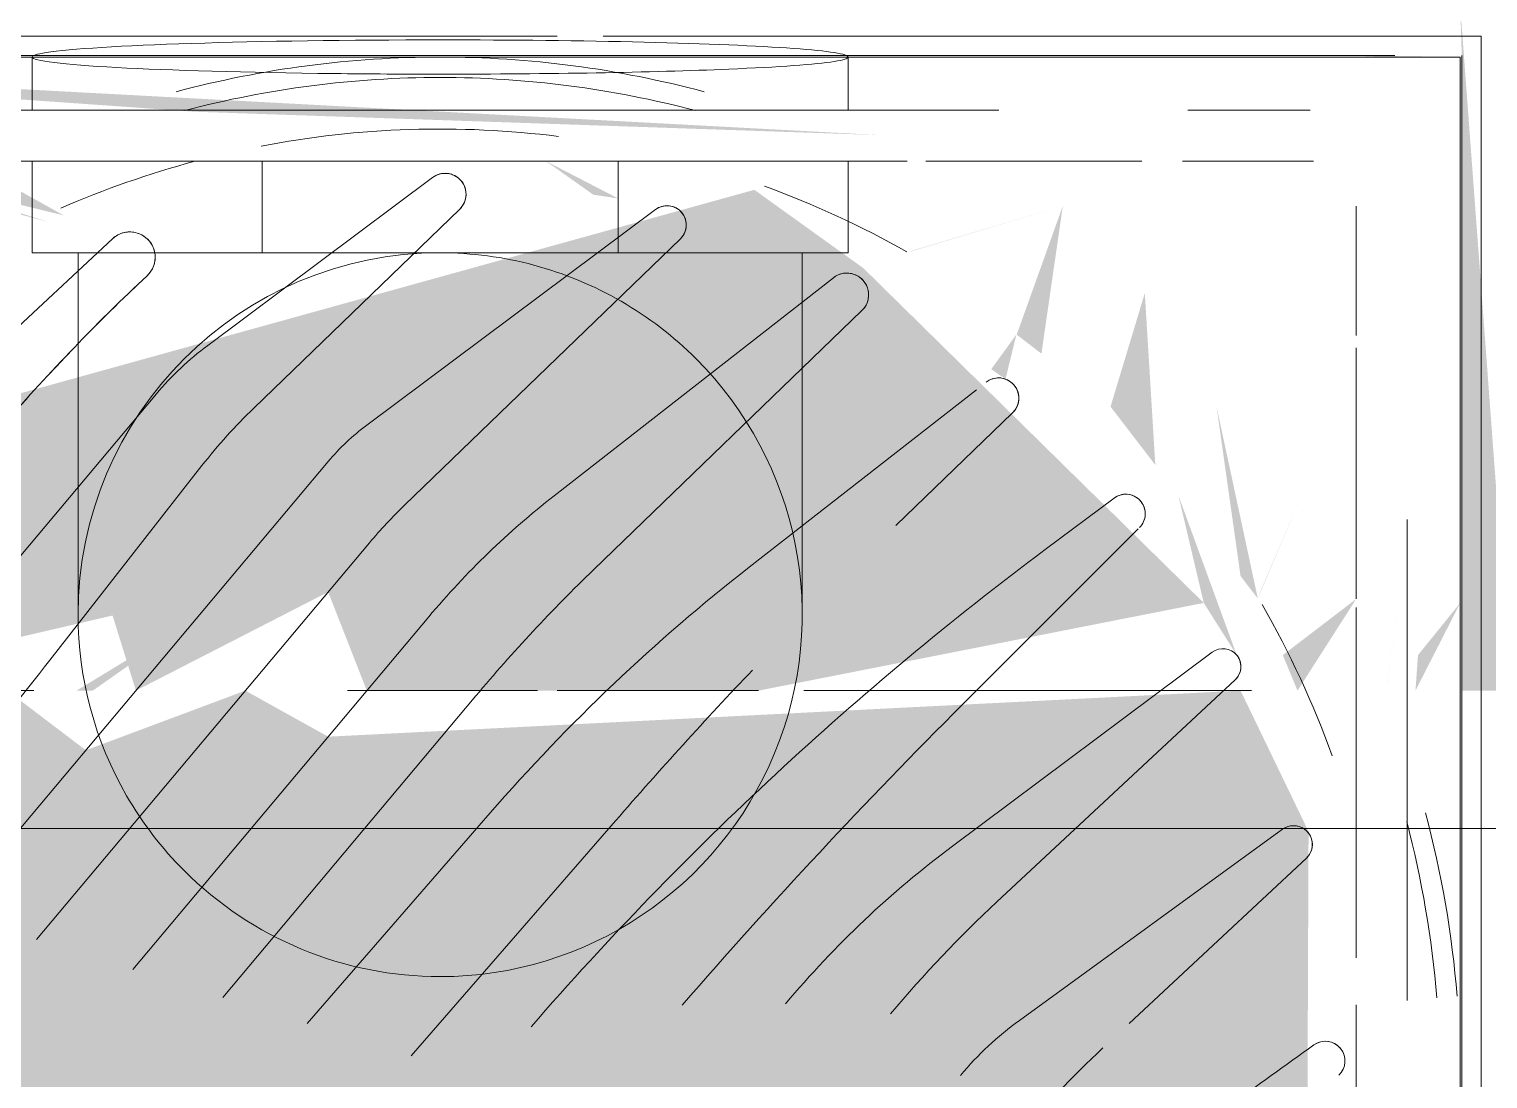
# Model space of a CAD drawing. Header units: metres. Extents: x 1 to 114, y -6 to 62.
# Drawn here: x 59.4427 to 59.5142, y 0.681 to 0.7324 of the extents above; entities that cross this region are included whole.
import ezdxf

# ---------------------------------------------------------------- set-up
doc = ezdxf.new("R2010")
doc.units = ezdxf.units.M
for name, color, linetype, lineweight in [('ARQ-SAN', 7, 'Continuous', 5), ('KIRYA - PISO', 7, 'Continuous', 5), ('P-PIPE', 7, 'Continuous', 5), ('P-SANR-FIXT', 7, 'Continuous', 5), ('S-FNDN', 7, 'Continuous', 5)]:
    doc.layers.add(name, color=color, linetype=linetype, lineweight=lineweight)
doc.layers.add('ARQ_1100_BASE_TÉRREO_GARAGEM_dwg', color=7, linetype='Continuous', lineweight=5, true_color=0x767676)

# ---------------------------------------------------------------- blocks, each defined once
blk = doc.blocks.new('IFC_ifc-1-PLANTA BAIXA GERAL')
at = {"layer": 'S-FNDN', "color": 8, "lineweight": 9, "true_color": 0x737373}
for p, q in [((41.01270580850032, 0.7000000000000737), (40.99461710790878, 0.7000000000000737)), ((40.99461710790878, 0.7000000000000737), (41.01270580850032, 0.7000000000000737)), ((41.03739242230317, 0.7000000000000737), (41.02807012867686, 0.7000000000000737)), ((41.02807012867686, 0.7000000000000737), (41.03739242230317, 0.7000000000000737)), ((41.04821993125816, 0.7000000000000737), (41.03836052237239, 0.7000000000000737)), ((41.03836052237239, 0.7000000000000737), (41.04821993125816, 0.7000000000000737)), ((41.07239353636181, 0.7000000000000737), (41.0504402832014, 0.7000000000000737)), ((41.0504402832014, 0.7000000000000737), (41.07239353636181, 0.7000000000000737))]:
    blk.add_line(p, q, dxfattribs=at)
blk = doc.blocks.new('Ralo Quadrado Montado com Prolongador - Caixas e Ralos - Esgoto - MEP - Tigre - Com Prolongador - Branco c_ grelha branca - 100x53x40-4185426-PLANTA BAIXA GERAL')
at = {"layer": 'P-SANR-FIXT', "true_color": 0xe6e6e6, "transparency": 33554560}
h = blk.add_hatch(color=254, dxfattribs=at)
h.paths.add_polyline_path([(0.05007812500004411, -0.05007812499995749), (0.0442877028181304, -0.04999999999997131), (-0.04999999999995398, -0.04434000083830061), (-0.04429284578193792, -0.05007812499995749), (0.05005849702114801, -0.05007812499995749)])
h.paths.add_polyline_path([(-0.04999999999995398, 0.05000000000002328), (-0.05007812499994016, 0.04434988787242092), (-0.04999999999995398, 0.04647000000002322)])
h.paths.add_polyline_path([(-0.04999999999995398, -0.04999999999997131), (-0.04617183495041809, 0.02157176846628027), (-0.04731912886443516, -0.01202732102588539), (-0.04975078200001853, -0.04646999999997124)])
h.paths.add_polyline_path([(-0.01893530564589564, -0.04646999999997124), (-0.02378596376768337, -0.04646999999997124), (-0.01893530564589564, -0.04648808668009478)])
h = blk.add_hatch(color=254, dxfattribs=at)
h.paths.add_polyline_path([(-0.04999999999995398, -0.04999999999997131), (-0.04489999999992915, -0.04024420051384123), (-0.04907363158344624, -0.04646999999997124)])
h.paths.add_polyline_path([(-0.01893530564589564, 0.04780683257863507), (-0.02323500000000295, 0.05000000000002328), (-0.02067811319303937, 0.04792987479147701)])
h = blk.add_hatch(color=254, dxfattribs=at)
h.paths.add_polyline_path([(-0.01893530564589564, -0.0465327522846495), (-0.02323500000000295, -0.04697417399522156), (-0.02323500000000295, -0.04701265739029654)])
h.paths.add_polyline_path([(-0.01893530564589564, 0.04641242657410139), (-0.02323500000000295, 0.04693157206747064), (-0.01943383227290906, 0.04647000000002322)])
h = blk.add_hatch(color=254, dxfattribs=at)
h.paths.add_polyline_path([(-0.01893530564589564, 0.04202519222939591), (-0.02342805403686943, 0.04490000000003311), (-0.02067811319303937, 0.04130329770677795)])
h.paths.add_polyline_path([(-0.01893530564589564, -0.0422158839210169), (-0.02323500000000295, -0.04024420051385855), (-0.03285925212176171, -0.03706890493019632), (-0.0360081687622087, -0.04489999999998113), (-0.01893530564589564, -0.04298945826135419)])
h.paths.add_polyline_path([(-0.01893530564589564, -0.04489999999998113), (-0.0235967310385563, -0.04434000083830061), (-0.02323500000000295, -0.04489999999998113)])
h.paths.add_polyline_path([(-0.02344917588738344, 0.04007985757532515), (-0.03285925212176171, 0.03805625269622492), (-0.02455248453317299, 0.03923325907534718)])
h.paths.add_polyline_path([(-0.02999756724199697, 0.03505510016106364), (-0.03842221061896589, 0.03453956786070757), (-0.03285925212176171, 0.03285925212183102), (-0.03066942201635266, 0.03453956786070757)])
h.paths.add_polyline_path([(-0.03330510431182802, -0.03227820623511157), (-0.0429761329550498, -0.02323499999998562), (-0.04266693836484611, -0.0422158839210169), (-0.03385248120810175, -0.03285925212170973)])
h.paths.add_polyline_path([(-0.03545808744145598, 0.02947238399327653), (-0.04270412508771142, 0.03052218542745), (-0.0363880045548216, 0.02826049241646183)])
h.paths.add_polyline_path([(-0.04223060913497193, -0.01843938536635274), (-0.04489999999992915, -0.02323499999998562), (-0.04341116296634791, -0.02323499999998562)])
h = blk.add_hatch(color=254, dxfattribs=at)
h.paths.add_polyline_path([(-0.01893530564589564, -0.01702452551978772), (-0.02255530153705858, -0.01187452476686271), (-0.01893530564589564, -0.01782318849949815)])
h.paths.add_polyline_path([(-0.01893530564589564, -0.04024420051384123), (-0.02323500000000295, -0.03426231951441396), (-0.01893530564589564, -0.04202519222934393)])
h.paths.add_polyline_path([(-0.02344917588738344, 0.04007985757532515), (-0.02850510341920008, 0.04221284163246432), (-0.02388903252137861, 0.04024420051389321)])
h.paths.add_polyline_path([(-0.02067811319310868, 0.03904450980309598), (-0.02850510341920008, 0.03618591366873752), (-0.02323500000000295, 0.03742995953173172)])
h.paths.add_polyline_path([(-0.03009289895672928, -0.03498194956350062), (-0.03587660303863086, -0.03500787708506928), (-0.03277193503542913, -0.03700303233510672)])
h.paths.add_polyline_path([(-0.03421037927208791, 0.0277110974990896), (-0.03639897114260175, 0.02824620048103516), (-0.03469457868148993, 0.02701225253578741)])
h.paths.add_polyline_path([(-0.04040097678165949, 0.02285650860796468), (-0.04270412508771142, 0.03052218542745), (-0.04053482646249368, 0.02323500000000295)])
h.paths.add_polyline_path([(-0.04191658465299061, -0.01919750752984714), (-0.04429284578193792, -0.02681654867674347), (-0.0429761329550498, -0.02323499999998562)])
h = blk.add_hatch(color=254, dxfattribs=at)
h.paths.add_polyline_path([(0.04490000000006776, 0.005743427670530673), (0.04024420051384123, 0.01697185819306746), (0.01202732102590271, 0.0424686650957091), (-0.01202732102590271, 0.04256572517858213), (-0.01893530564589564, 0.03923325907534718), (-0.01667713440087719, -0.005489098792903087), (-0.01893530564589564, -0.009547922602933977), (-0.01601192165669445, -0.01736507241110485), (-0.01893530564589564, -0.02121373655979564), (-0.01368796097170316, -0.0422158839210169), (0.01358672177240651, -0.0419241117835662), (0.03420523630831503, -0.02770121046500394), (0.04306423033578822, -0.008717797886847666), (0.04490000000006776, 0.005047245504805006)])
h.paths.add_polyline_path([(0.02618154608856166, 0.003473176495187272), (0.020966876663108, 0.001895149217921789), (0.02376728053941952, 0.005498985827023398)])
for points in [[(-0.01893530564589564, 0.01560283655632106), (-0.02323500000000295, 0.03742995953173172), (-0.03965261868147836, 0.02074035041243538), (-0.04348955288255238, 0.01540002629672304), (-0.02961724176477474, -0.03462311059021909), (-0.02323500000000295, -0.03426231951441396), (-0.01893530564589564, -0.0318777461869297), (-0.02261753600047978, -0.01605768039842892), (-0.01893530564589564, -0.0149120619840166), (-0.02377242350315774, -0.005489098792903087), (-0.01893530564589564, -0.003594268134080858), (-0.01893530564589564, 0.01166461521600186)], [(-0.04307081885153393, 0.008717797886847666), (-0.04489999999992915, 0.005176380902055735), (-0.04324728177509296, 0.007510857600589088)]]:
    blk.add_hatch(color=254, dxfattribs=at).paths.add_polyline_path(points)
at = {"layer": 'P-SANR-FIXT', "color": 8, "true_color": 0x737373}
for p, q in [((-0.05102466117582928, 0.007988891791690302), (-0.05102466117582928, 0.05102466117588223)), ((-0.004038058213926581, 0.05102466117588226), (-0.0510246611758293, 0.05102466117588226)), ((-0.05102466117582931, 0.05102466117588223), (-0.05102466117582931, 0.00798889179169031)), ((-0.004038058213926606, 0.05102466117588226), (-0.05102466117582932, 0.05102466117588226)), ((0.004035997471425377, 0.05102466117588226), (-0.004038058213926581, 0.05102466117588226)), ((0.004035997471425351, 0.05102466117588226), (-0.004038058213926606, 0.05102466117588226)), ((-0.05007812499994747, 0.05007812500000042), (-0.003960290114267235, 0.05007812500000042)), ((-0.003960290114267252, 0.05007812500000042), (-0.05007812499994748, 0.05007812500000042)), ((-0.003960290114267235, 0.05007812500000042), (0.003958209664154272, 0.05007812500000043)), ((0.003958209664154246, 0.05007812500000042), (-0.003960290114267252, 0.05007812500000042)), ((-0.05, 0.05000000000000001), (-0.05000000000000001, -0.05)), ((-0.003953871307486039, 0.05000000000000001), (-0.05, 0.05000000000000001)), ((0.003951789230793801, 0.05), (-0.003953871307486039, 0.05000000000000001)), ((-0.05007812499994748, -0.05007812499996784), (-0.05007812499994747, 0.04679687500304743)), ((-0.05007812499994747, 0.04679687500304743), (-0.05007812499994747, -0.05007812499996784)), ((-0.005839247759994788, 0.04490000000003097), (-0.01202732102593743, 0.04490000000003097)), ((0.003532663340704694, 0.04490000000003097), (-0.003534851603348274, 0.04490000000003097)), ((-0.03950085838317682, 0.01774483555793909), (-0.04021026794696973, 0.01774483555793909)), ((-0.04040184326886567, 0.01339379115608748), (-0.04040184326886567, 0.01659196272667123)), ((-0.04040184326886567, 0.01281728710046995), (-0.04040184326886567, 0.01615376377404682)), ((-0.04040184326886084, 0.01536747837914097), (-0.04040184326886084, 0.01254749355404944)), ((-0.04040184326886084, 0.01536747837914104), (-0.04040184326886084, 0.01254749355404954)), ((-0.04489999999997803, 0.01202732102593436), (-0.04489999999997803, 0.005743427670515505)), ((-0.05102466117582929, -0.05102466117584966), (-0.05102466117582928, 0.005743427670504101)), ((-0.05102466117582931, 0.005743427670504101), (-0.05102466117582932, -0.05102466117584966)), ((-0.04489999999997803, 0.005640574332854833), (-0.04489999999997803, -0.004997901426077592)), ((-0.02255530153708785, -0.0005567309169492766), (-0.005262015920419383, -0.01506752049973931)), ((-0.006727115716312303, -0.01979181027022759), (-0.02618668905235145, -0.003463289461089722)), ((-0.03016515588177629, -0.005489098792899801), (-0.008047145213058687, -0.02404831338739608)), ((-0.04489999999997803, -0.005994950928548098), (-0.04489999999997803, -0.01202732102590174)), ((-0.04489999999997818, -0.008717797886867376), (-0.04040184326886567, -0.008717797886867376)), ((-0.04109260825415118, -0.01605768039843992), (-0.02961724176477496, -0.02836350435771287)), ((-0.03757476789110187, -0.01774483555792176), (-0.03687648866348427, -0.01774483555792176)), ((-0.02386296295479224, -0.01774483555792176), (-0.02361906172528379, -0.01774483555792176))]:
    blk.add_line(p, q, dxfattribs=at)
at = {"layer": 'P-SANR-FIXT', "color": 253, "true_color": 0xacacac}
for p, q in [((-0.05, 0.05000000000000001), (-0.00395387130748603, 0.05000000000000001)), ((-0.05000000000000001, -0.05), (-0.05, 0.05000000000000001)), ((-0.00395387130748603, 0.05000000000000001), (0.003951789230793801, 0.05)), ((-0.01317280453231591, 0.04740000000000041), (-0.02732095994097716, 0.04740000000000041)), ((-0.01317280453231606, 0.04740000000000041), (-0.0273209599409773, 0.04740000000000041)), ((-0.03635007470893182, 0.04490000000003097), (-0.04268087209526242, 0.04490000000003097)), ((-0.02342805403693134, 0.04490000000003097), (-0.03574852596849851, 0.04490000000003097)), ((-0.01202732102593743, 0.04490000000003097), (-0.02301406602391547, 0.04490000000003097)), ((-0.005839247759994932, 0.04490000000003097), (-0.01202732102593758, 0.04490000000003097)), ((0.003532663340704542, 0.04490000000003097), (-0.003534851603348426, 0.04490000000003097)), ((-0.04489999999997803, 0.0428007515370971), (-0.04489999999997803, 0.03638451789338545)), ((-0.04489999999997803, 0.03440078478625325), (-0.04489999999997803, 0.02380206250107039)), ((-0.04739999999994747, 0.01317280453155035), (-0.04739999999994747, 0.0273853908359763)), ((-0.04739999999994761, 0.02738539083597391), (-0.04739999999994762, 0.01317280453154627)), ((-0.04489999999997803, 0.0228958913719931), (-0.04489999999997803, 0.01202732102593436)), ((-0.04040184326882364, 0.01999999999999545), (-0.04489999999992915, 0.01999999999999545)), ((-0.04040184326886567, 0.01615376377404682), (-0.04040184326886567, 0.01999999999999973)), ((-0.04021026794696973, 0.01774483555793909), (-0.04040184326882364, 0.01774483555793909)), ((-0.04040184326886084, 0.01774483555792554), (-0.04040184326886084, 0.01536747837914097)), ((-0.04489999999997805, -0.01339379115608746), (-0.04489999999997805, -0.009398287784282927)), ((-0.04489999999997803, -0.01202732102590174), (-0.04489999999997803, -0.02928291452575978)), ((-0.04739999999994748, -0.02705775366781642), (-0.04739999999994748, -0.01317280453153894)), ((-0.04739999999994762, -0.01317280453154302), (-0.04739999999994762, -0.02705775366781884)), ((-0.04040184326886084, -0.01536747837913991), (-0.04040184326886084, -0.01774483555792446)), ((-0.04040184326886567, -0.01999999999999973), (-0.04040184326886567, -0.01615376377404697))]:
    blk.add_line(p, q, dxfattribs=at)
at = {"layer": 'P-SANR-FIXT', "color": 9, "true_color": 0xc9c9c9}
for p, q in [((-0.003740253419118245, 0.04740000000000041), (-0.01317280453231591, 0.04740000000000041)), ((-0.003740253419118389, 0.04740000000000041), (-0.01317280453231606, 0.04740000000000041)), ((-0.03635007470893196, 0.04490000000003097), (-0.04268087209526257, 0.04490000000003097)), ((-0.02342805403693148, 0.04490000000003097), (-0.03574852596849866, 0.04490000000003097)), ((-0.01202732102593758, 0.04490000000003097), (-0.02301406602391562, 0.04490000000003097)), ((-0.04739999999994747, 0.03664418872581836), (-0.04739999999994747, 0.04264788968461813)), ((-0.04739999999994761, 0.04264788968461754), (-0.04739999999994761, 0.03664418872581707)), ((-0.04489999999997818, 0.03638451789338554), (-0.04489999999997818, 0.04280075153709711)), ((-0.04489999999997818, 0.02380206250107063), (-0.04489999999997818, 0.03440078478625336)), ((-0.04489999999997818, 0.01202732102593474), (-0.04489999999997818, 0.02289589137199336)), ((-0.0473999999999026, 0.01999999999999545), (-0.04999999999995398, 0.01999999999999545)), ((-0.04739999999994748, 0.01999999999999973), (-0.04739999999994748, 0.01414213562373077)), ((-0.04489999999997818, 0.01852860759727112), (-0.04489999999997818, 0.01980044422130288)), ((-0.04489999999997818, 0.01339379115608745), (-0.04489999999997818, 0.01880241548243441)), ((-0.04489999999997818, 0.008717797886867376), (-0.04489999999997818, 0.01852860759727112)), ((-0.04739999999994748, 0.01414213562373082), (-0.04739999999994748, 0.005768385631215814)), ((-0.04739999999994748, 0.01414213562373077), (-0.04739999999994748, 0.009999999999999882)), ((-0.04739999999994748, -0.01317280453153894), (-0.04739999999994747, 0.01317280453155035)), ((-0.04739999999994762, 0.01317280453154627), (-0.04739999999994762, 0.005743427670510497)), ((-0.04489999999997818, 0.00939828778428292), (-0.04489999999997818, 0.01339379115608745)), ((-0.04739999999994748, 0.009999999999999882), (-0.04739999999994748, 0.005768385631215729)), ((-0.04489999999997818, 0.004843304752081579), (-0.04489999999997818, 0.00939828778428292)), ((-0.04489999999997818, 1.292435659546052e-16), (-0.04489999999997818, 0.004843304752081579)), ((-0.04489999999997805, -0.009398287784282927), (-0.04489999999997805, -1.243449787580159e-16)), ((-0.04739999999994762, -0.0009554616772053142), (-0.04739999999994762, -0.01317280453154302)), ((-0.04739999999994762, -0.00517638090205027), (-0.04739999999994762, -0.01414213562373066)), ((-0.04739999999994762, -0.005176380902050672), (-0.04739999999994762, -0.01000000000000014)), ((-0.04489999999997805, -0.01980044422130288), (-0.04489999999997805, -0.008717797886867364)), ((-0.04739999999994762, -0.01000000000000014), (-0.04739999999994762, -0.01414213562373096)), ((-0.04489999999997818, -0.02928291452576491), (-0.04489999999997818, -0.01202732102591252)), ((-0.04489999999997805, -0.01659196272667122), (-0.04489999999997805, -0.01339379115608746)), ((-0.04739999999994762, -0.01414213562373066), (-0.04739999999994762, -0.01931851652578106)), ((-0.04739999999994762, -0.01414213562373096), (-0.04739999999994762, -0.01732050807568868)), ((-0.04489999999997805, -0.01999999999999973), (-0.04489999999997805, -0.01659196272667122)), ((-0.04739999999994762, -0.01732050807568868), (-0.04739999999994762, -0.01931851652578117)), ((-0.04739999999994762, -0.01931851652578106), (-0.04739999999994762, -0.01999999999999973)), ((-0.04739999999994762, -0.01931851652578117), (-0.04739999999994762, -0.01999999999999973)), ((-0.04489999999992915, -0.01999999999997813), (-0.04040184326882364, -0.01999999999997813))]:
    blk.add_line(p, q, dxfattribs=at)
at = {"layer": 'P-SANR-FIXT'}
for p, q in [((-0.002620872800310522, 0.03377572147819262), (-0.01071789455014464, 0.04245871424710411)), ((-0.01071789455014464, 0.04245871424710411), (-0.002620872800310523, 0.03377572147819262)), ((-0.01213674925543352, 0.04128910068734615), (-0.002766256398340275, 0.02839172373293853)), ((-0.002766256398340276, 0.02839172373293853), (-0.01213674925543352, 0.04128910068734615)), ((-0.008580901592809756, 0.02729193684662421), (-0.01947024686940522, 0.03896932999390021)), ((-0.01947024686940522, 0.03896932999390021), (-0.008580901592809756, 0.02729193684662421)), ((-0.02081898966051755, 0.03784253356351474), (-0.01131269847836745, 0.02511373486642754)), ((-0.01131269847836745, 0.02511373486642754), (-0.02081898966051755, 0.03784253356351474)), ((-0.01825409873940852, 0.02560201485253076), (-0.02686550848085632, 0.03421342459397873)), ((-0.02686550848085632, 0.03421342459397873), (-0.01825409873940852, 0.02560201485253076)), ((-0.02837557181194159, 0.0330330408807623), (-0.02585267946245483, 0.02965492125074948)), ((-0.02585267946245483, 0.02965492125074948), (-0.02837557181194159, 0.0330330408807623)), ((-0.02703546795398857, 0.02233869643934349), (-0.03256190659817951, 0.02806149118270688)), ((-0.03256190659817951, 0.02806149118270688), (-0.02703546795398857, 0.02233869643934349)), ((-0.03368746727516097, 0.02628312290225226), (-0.02498736643669718, 0.0151475016348244)), ((-0.02498736643669718, 0.0151475016348244), (-0.03368746727516097, 0.02628312290225226)), ((-0.02486311739886959, 0.007519618352480745), (-0.03756816874026135, 0.02067608415475749)), ((-0.03756816874026135, 0.02067608415475749), (-0.02486311739886959, 0.007519618352480745)), ((-0.03918132157175667, 0.01927379179226792), (-0.02848715657681278, 0.005585884793697302)), ((-0.02848715657681278, 0.005585884793697302), (-0.03918132157175667, 0.01927379179226792)), ((-0.03463838661162572, 0.01774483555793909), (-0.03531412902194871, 0.01774483555793909)), ((-0.03397186450252321, 0.01774483555793909), (-0.03463838661162572, 0.01774483555793909)), ((-0.04040184326886567, 1.292435659546052e-16), (-0.04040184326886567, 0.01339379115608748)), ((-0.04040184326886567, 0.008717797886867272), (-0.04040184326886567, 0.01281728710046995)), ((-0.04040184326886084, 0.01254749355404954), (-0.04040184326886084, 6.403432758847367e-16)), ((-0.04040184326886084, 0.01254749355404944), (-0.04040184326886084, 4.84098419029588e-16)), ((-0.02803489242458261, -0.001739811934233647), (-0.04108683358723912, 0.01177586879350817)), ((-0.04108683358723912, 0.01177586879350817), (-0.02803489242458261, -0.001739811934233647)), ((-0.04252239990906138, 0.01055510802477211), (-0.03195373636572219, -0.003596193272731486)), ((-0.03195373636572219, -0.003596193272731486), (-0.04252239990906138, 0.01055510802477211)), ((-0.04040184326886567, 0.00871779788686749), (-0.04489999999997818, 0.00871779788686749)), ((-0.04040184326886567, -0.008717797886867428), (-0.04040184326886567, 0.008717797886867391)), ((-0.001030066731464783, -0.001421382319722543), (-0.01255304065035731, 0.00859538608817313)), ((-0.01255304065035731, 0.00859538608817313), (-0.001030066731464781, -0.001421382319722543)), ((-0.01293727095019218, 0.002449350503406497), (-0.002612943602571465, -0.006525450336755011)), ((-0.002612943602571466, -0.006525450336755011), (-0.01293727095019218, 0.002449350503406495)), ((-0.0038932653008312, -0.0106539136120603), (-0.01867852188970328, 0.001752389738523865)), ((-0.01867852188970328, 0.001752389738523865), (-0.003893265300831201, -0.0106539136120603)), ((-0.03279197808896508, -0.009130444966743085), (-0.04253403013602375, 0.0009577452465116658)), ((-0.04253403013602375, 0.0009577452465116647), (-0.03279197808896508, -0.009130444966743085)), ((-0.04040184326886084, 4.919787090314262e-16), (-0.04040184326886084, -0.008872417778961984)), ((-0.04040184326886084, 5.414335646491964e-16), (-0.04040184326886084, -0.01254749355404839)), ((-0.04409521839850387, -0.0003698404975086802), (-0.03586408381048469, -0.01139122130859267)), ((-0.03586408381048469, -0.01139122130859267), (-0.04409521839850387, -0.0003698404975086802)), ((-0.04040184326886567, -0.01659196272667117), (-0.04040184326886567, -1.065814103640136e-16)), ((-0.005262015920419381, -0.01506752049973932), (-0.02255530153708785, -0.0005567309169492766)), ((-0.02618668905235145, -0.003463289461089722), (-0.006727115716312297, -0.01979181027022759)), ((-0.00804714521305869, -0.02404831338739608), (-0.03016515588177629, -0.005489098792899801)), ((-0.04040184326886567, -0.01615376377404697), (-0.04040184326886567, -0.008717797886867548)), ((-0.04040184326886084, -0.008872417778961984), (-0.04040184326886084, -0.01536747837913994)), ((-0.02042265871172844, -0.01913106513488116), (-0.02996580951424124, -0.0116751385812919)), ((-0.02996580951424124, -0.0116751385812919), (-0.02042265871172844, -0.01913106513488116)), ((-0.04040184326886084, -0.01254749355404839), (-0.04040184326886084, -0.01536747837913991)), ((-0.03348765495558981, -0.0139062634540787), (-0.01080453554951726, -0.0329396605816645)), ((-0.01080453554951726, -0.0329396605816645), (-0.03348765495558981, -0.0139062634540787)), ((-0.02961724176477496, -0.02836350435771287), (-0.04109260825415118, -0.01605768039843992))]:
    blk.add_line(p, q, dxfattribs=at)
at = {"layer": 'P-SANR-FIXT', "color": 254, "true_color": 0xd7d7d7}
for p, q in [((-0.05000000000000065, 0.01999999999999973), (-0.05000000000000065, 0)), ((-0.05000000000000065, 0.01931851652578111), (-0.05000000000000065, 5.573999878030147e-17)), ((-0.04489999999997818, 0.01880241548243441), (-0.04489999999997818, 0.01999999999999973)), ((-0.04739999999994748, 0.005768385631215729), (-0.04739999999994748, 5.573999878030147e-17)), ((-0.04739999999994748, 0.005768385631215814), (-0.04739999999994748, 1.290115433959099e-16)), ((-0.04739999999994762, 0.005743427670510497), (-0.04739999999994762, 5.921929613350585e-17)), ((-0.05000000000000065, 6.462178297730261e-17), (-0.05000000000000065, -0.01732050807568847)), ((-0.04739999999994762, 5.573999878030147e-17), (-0.04739999999994762, -0.00517638090205027)), ((-0.05000000000000065, -2.358249763186188e-16), (-0.05000000000000065, -0.005176380902050551)), ((-0.04739999999994762, -3.77933523470637e-16), (-0.04739999999994762, -0.005176380902050672)), ((-0.05000000000000065, -0.005176380902050551), (-0.05000000000000065, -0.01414213562373089)), ((-0.05000000000000065, -0.01414213562373089), (-0.05000000000000065, -0.01999999999999973)), ((-0.05000000000000065, -0.01732050807568847), (-0.05000000000000065, -0.01931851652578107)), ((-0.04999999999995398, -0.01999999999997813), (-0.0473999999999026, -0.01999999999997813))]:
    blk.add_line(p, q, dxfattribs=at)
at = {"layer": 'P-SANR-FIXT', "flags": 128}
for points in [[(-0.03668893755025538, 0.01774483555793909), (-0.03738580426783201, 0.01774483555793909), (-0.03808749600442279, 0.01774483555793909), (-0.03879289020292472, 0.01774483555793909), (-0.03950085838317682, 0.01774483555793909)], [(-0.03531412902194871, 0.01774483555793909), (-0.03599801068973784, 0.01774483555793909), (-0.03668893755025538, 0.01774483555793909)], [(-0.03203819895281458, 0.01774483555793909), (-0.03267072990420657, 0.01774483555793909), (-0.03331562898777002, 0.01774483555793909), (-0.03397186450252321, 0.01774483555793909)], [(-0.02855782518326223, 0.01774483555793909), (-0.0290957009894828, 0.01774483555793909), (-0.02965166421155282, 0.01774483555793909), (-0.03022482542680118, 0.01774483555793909), (-0.03081426769965783, 0.01774483555793909), (-0.0314190480481504, 0.01774483555793909), (-0.03203819895281458, 0.01774483555793909)], [(-0.02265700771090187, 0.01774483555793909), (-0.02267120168665088, 0.01774483555793909), (-0.02271376090664198, 0.01774483555793909), (-0.02278461728514531, 0.01774483555793909), (-0.02288365746704067, 0.01774483555793909), (-0.02301072300925416, 0.01774483555793909), (-0.02316561063392383, 0.01774483555793909), (-0.02334807255395281, 0.01774483555793909), (-0.02355781686921746, 0.01774483555793909), (-0.02379450803349964, 0.01774483555793909), (-0.02405776739145022, 0.01774483555793909), (-0.02434717378423229, 0.01774483555793909), (-0.02466226422342843, 0.01774483555793909), (-0.02500253463144454, 0.01774483555793909), (-0.0253674406482719, 0.01774483555793909), (-0.02575639850218158, 0.01774483555793909), (-0.02616878594345053, 0.01774483555793909), (-0.02660394324025274, 0.01774483555793909), (-0.02706117423373571, 0.01774483555793909), (-0.02753974745179694, 0.01774483555793909), (-0.0280388972793774, 0.01774483555793909), (-0.02855782518326223, 0.01774483555793909)], [(-0.03687648866348427, -0.01774483555792176), (-0.03618384925120063, -0.01774483555792176), (-0.03549795772955677, -0.01774483555792176), (-0.03481991137869545, -0.01774483555792176), (-0.03415079492806954, -0.01774483555792176)], [(-0.03415079492806954, -0.01774483555792176), (-0.03349167882132497, -0.01774483555792176), (-0.03284361750360349, -0.01774483555792176), (-0.0322076477347995, -0.01774483555792176)], [(-0.0322076477347995, -0.01774483555792176), (-0.03158478693081552, -0.01774483555792176), (-0.03097603153610817, -0.01774483555792176), (-0.03038235542943057, -0.01774483555792176), (-0.0298047083659244, -0.01774483555792176)], [(-0.0298047083659244, -0.01774483555792176), (-0.02924401445767535, -0.01774483555792176), (-0.02870117069529633, -0.01774483555792176), (-0.02817704551303323, -0.01774483555792176)], [(-0.02817704551303323, -0.01774483555792176), (-0.02767247739936838, -0.01774483555792176), (-0.0271882735556168, -0.01774483555792176), (-0.02672520860469804, -0.01774483555792176), (-0.02628402335167784, -0.01774483555792176), (-0.02586542359892092, -0.01774483555792176)], [(-0.02586542359892092, -0.01774483555792176), (-0.02547007901665184, -0.01774483555792176), (-0.02509862207193883, -0.01774483555792176), (-0.02475164701665481, -0.01774483555792176)], [(-0.02475164701665481, -0.01774483555792176), (-0.02442970893680668, -0.01774483555792176), (-0.02413332286468822, -0.01774483555792176), (-0.02386296295479224, -0.01774483555792176)]]:
    blk.add_lwpolyline(points, dxfattribs=at)
at = {"layer": 'P-SANR-FIXT', "color": 8, "true_color": 0x737373, "flags": 128}
for points in [[(-0.04040184326882364, -0.01774483555792176), (-0.03969223910964938, -0.01774483555792176), (-0.03898377016572313, -0.01774483555792176), (-0.03827756983619474, -0.01774483555792176), (-0.03757476789110187, -0.01774483555792176)], [(-0.02361906172528379, -0.01774483555792176), (-0.02340200936610872, -0.01774483555792176), (-0.02321215311477709, -0.01774483555792176), (-0.02304979670072235, -0.01774483555792176), (-0.02291519985958785, -0.01774483555792176), (-0.02280857791768303, -0.01774483555792176), (-0.02273010144726786, -0.01774483555792176), (-0.02267989599398216, -0.01774483555792176), (-0.0226580418758308, -0.01774483555792176)]]:
    blk.add_lwpolyline(points, dxfattribs=at)
at = {"layer": 'P-SANR-FIXT'}
for centre, radius, start, end in [((-0.000780933763874163, 0.04339018372230127), 0.0009619170719254313, 43.00000000000072, 215.451262374861), ((-0.01139155358784993, 0.04183051703153094), 0.0009211125016717058, 43.00000000000067, 216), ((-0.01139155358784993, 0.04183051703153094), 0.000921112501671703, 42.99999999999996, 71.83333333333329), ((0.4405901703220607, 0.3576510103662607), 0.5427813691821108, 215.4512623746657, 215.9964581528163), ((0.4405901703220607, 0.3576510103662607), 0.5427813691821117, 215.4512623746661, 215.9964581528167), ((-0.02011387691313885, 0.03836913526822717), 0.000880053033585067, 42.99999999999996, 216.7536016520351), ((-0.02011387691313885, 0.03836913526822717), 0.0008800530335850668, 115.3973340216811, 129.8768008260172), ((-0.02011387691313885, 0.03836913526822717), 0.0008800530335850692, 42.9999999999998, 71.95893360867233), ((-0.02760948106838422, 0.03360518298572555), 0.000956159827453518, 87.93840041300933, 216.7536016520351), ((-0.02760948106838422, 0.03360518298572555), 0.0009561598274535195, 116.5640006883479, 159.5024011013568), ((-0.02760948106838422, 0.03360518298572555), 0.0009561598274535173, 45.00000000000045, 87.93840041300933), ((-0.02760948106838422, 0.03360518298572555), 0.0009561598274535154, 44.99999999999992, 73.62560027533915), ((-0.02760948106838422, 0.03360518298572555), 0.0009561598274535174, 202.4408015143648, 216.7536016520343), ((0.03533784702538653, 0.06675484826240452), 0.05025296063637447, 222.9999999999996, 229.9999999999996), ((0.03533784702538653, 0.06675484826240452), 0.0502529606363744, 222.9999999999991, 229.9999999999991), ((0.1032741576498373, 0.1260911476560295), 0.1611635375198584, 216.7536016520343, 228.9999999999991), ((0.1032741576498373, 0.1260911476560295), 0.1611635375198586, 216.7536016520347, 228.9999999999995), ((-0.03327666779816837, 0.02737125431520998), 0.0009936349964959252, 44.00000000000075, 203.499999999999), ((-0.03327666779816837, 0.02737125431520998), 0.0009936349964959315, 116.4999999999997, 159.9999999999994), ((-0.03327666779816837, 0.02737125431520998), 0.000993634996495924, 44.00000000000054, 58.50000000000023), ((0.01034571929663634, 0.0379181317015117), 0.01620729327831615, 215.9999999999993, 222.9999999999991), ((0.01034571929663634, 0.0379181317015117), 0.01620729327831617, 215.9999999999997, 222.9999999999996), ((0.03676142674044496, 0.06957434205799075), 0.06199781068020772, 222.9999999999995, 229.9999999999996), ((0.03676142674044496, 0.06957434205799075), 0.06199781068020762, 222.9999999999991, 229.9999999999991), ((-0.03327666779816837, 0.02737125431520998), 0.0009936349964959224, 203.4999999999987, 217.9999999999982), ((-0.03327666779816837, 0.02737125431520998), 0.0009936349964959276, 203.4999999999991, 217.999999999999), ((0.01034571929663634, 0.0379181317015117), 0.01620729327831614, 222.9999999999991, 229.999999999999), ((0.01034571929663634, 0.0379181317015117), 0.01620729327831617, 222.9999999999996, 229.9999999999995), ((0.1858609289219772, 0.2297170425139147), 0.2886622404028902, 224.9999999999999, 228.9999999999953), ((0.1858609289219772, 0.2297170425139147), 0.2886622404028898, 224.9999999999994, 228.9999999999949), ((0.0277867529683155, 0.05431450858905468), 0.04880012591614479, 216.7536016520343, 229.9999999999991), ((0.0277867529683155, 0.05431450858905468), 0.04880012591614486, 216.7536016520347, 229.9999999999996), ((-0.03833799964169719, 0.01993266709474129), 0.001070190890415647, 73.00000000000045, 188.9999999999996), ((-0.03833799964169719, 0.01993266709474129), 0.001070190890415656, 130.9999999999998, 159.9999999999995), ((-0.03833799964169719, 0.01993266709474129), 0.001070190890415653, 44.00000000000077, 73.00000000000051), ((-0.03833799964169719, 0.01993266709474129), 0.001070190890415651, 188.9999999999996, 217.9999999999995), ((-0.03833799964169719, 0.01993266709474129), 0.001070190890415646, 203.4999999999991, 217.9999999999987), ((-0.02265700771093554, 5.414335646491964e-16), 0.01774483555792498, 1.851277714604916e-13, 135.0000000000001), ((0.04697535214827136, 0.07137093930960745), 0.09132200069046657, 217.9999999999989, 228.9999999999946), ((0.04697535214827136, 0.07137093930960745), 0.09132200069046673, 217.9999999999993, 228.9999999999951), ((0.1375925247690888, 0.1813181010310375), 0.2288598415457794, 226.4999999999995, 228.9999999999994), ((0.1375925247690888, 0.1813181010310375), 0.228859841545779, 226.499999999999, 228.9999999999989), ((-0.02265700771093554, 5.414335646491964e-16), 0.01774483555792499, 135.0000000000001, 165.0000000000001), ((-0.04176596674055527, 0.01112003753075143), 0.000944106183192456, 44.00000000000039, 216.7536016520345), ((-0.04176596674055527, 0.01112003753075143), 0.0009441061831924561, 144.7729342970201, 159.1690677680228), ((-0.04176596674055527, 0.01112003753075143), 0.0009441061831924522, 202.3574681810311, 216.753601652034), ((0.03325181910185707, 0.06364056017985749), 0.08078926881755588, 223.9999999999996, 229.9999999999993), ((0.03325181910185707, 0.06364056017985749), 0.08078926881755573, 223.9999999999991, 229.9999999999988), ((0.0037003132297129, 0.03073349230715473), 0.04084648548157969, 217.9999999999992, 229.9999999999989), ((0.0037003132297129, 0.03073349230715473), 0.04084648548157976, 217.9999999999997, 229.9999999999994), ((-0.02265700771093554, 5.414335646491964e-16), 0.01774483555792499, 165.0000000000001, 180.0000000000001), ((-0.04327259211780139, 0.0002445242312097234), 0.001026721976776405, 44.0000000000007, 216.7536016520347), ((-0.04327259211780139, 0.0002445242312097234), 0.001026721976776401, 44.00000000000034, 58.39613347100293), ((-0.02265700771093554, 5.414335646491964e-16), 0.01774483555792502, 180.0000000000003, 270.0000000000001), ((-0.02265700771093554, 5.414335646491964e-16), 0.01774483555792499, 314.9999999999999, 2.608054838800084e-13), ((-0.01066783560438307, 0.01503135988846939), 0.0241430500745591, 223.9999999999995, 226.9999999999995), ((-0.01066783560438307, 0.01503135988846939), 0.02414305007455906, 223.999999999999, 229.9999999999989), ((-0.01066783560438307, 0.01503135988846939), 0.0241430500745591, 226.9999999999995, 229.9999999999993), ((-0.02290840145607869, 0.003159164364499139), 0.0112895057657324, 216.753601652034, 229.9999999999989), ((-0.02290840145607869, 0.003159164364499139), 0.01128950576573243, 216.7536016520346, 229.9999999999994), ((-0.01318348674798017, 0.009805255012147455), 0.02725901073700284, 223.9999999999996, 227.9999999999997), ((-0.01318348674798017, 0.009805255012147455), 0.0272590107370028, 223.9999999999991, 231.9999999999993), ((-0.01318348674798017, 0.009805255012147455), 0.02725901073700285, 227.9999999999997, 231.9999999999998), ((-0.02384584081029169, -0.002415596807294064), 0.01499999999999999, 216.7536016520343, 229.999999999999), ((-0.02384584081029169, -0.002415596807294064), 0.01500000000000001, 216.7536016520347, 229.9999999999995), ((-0.04018473643984601, -0.01521107623532118), 0.001241358062856885, 118.0604574308886, 163.0345471033646), ((-0.04018473643984601, -0.01521107623532118), 0.001241358062856882, 43.10364131009553, 148.0431838792063), ((-0.04018473643984601, -0.01521107623532118), 0.001241358062856883, 103.0690942067298, 118.0604574308887), ((-0.04018473643984601, -0.01521107623532118), 0.001241358062856883, 88.07773098257138, 103.0690942067298), ((-0.04018473643984601, -0.01521107623532118), 0.001241358062856886, 58.09500453425374, 88.07773098257138), ((-0.04018473643984601, -0.01521107623532118), 0.001241358062856886, 43.10364131009502, 58.09500453425368), ((-0.04018473643984601, -0.01521107623532118), 0.001241358062856882, 148.0431838792062, 178.0259103275236), ((0.03148647053657768, 0.05186619714558417), 0.09692239550063565, 223.1036413100657, 229.051820655032), ((0.03148647053657768, 0.05186619714558417), 0.09692239550063547, 223.1036413100653, 234.9999999999979), ((-0.04018473643984601, -0.01521107623532118), 0.001241358062856883, 178.0259103275236, 222.9999999999993), ((-0.04018473643984601, -0.01521107623532118), 0.001241358062856883, 193.0172735516816, 208.0086367758403), ((-0.04018473643984601, -0.01521107623532118), 0.001241358062856883, 208.0086367758403, 222.9999999999988), ((-0.1030108762655841, -0.1248391631106824), 0.1341455018119677, 46.36326099702583, 52.00000000000059)]:
    blk.add_arc(centre, radius, start, end, dxfattribs=at)
at = {"layer": 'P-SANR-FIXT', "color": 8, "true_color": 0x737373}
for centre, radius, start, end in [((-0.000780933763874163, 0.04339018372230127), 0.00096191707192543, 43.00000000000023, 129.2256311874306), ((-0.000780933763874163, 0.04339018372230127), 0.0009619170719254315, 143.5965697186689, 215.4512623748606), ((-0.000780933763874163, 0.04339018372230127), 0.0009619170719254316, 129.2256311874305, 143.5965697186689), ((-0.01139155358784993, 0.04183051703153094), 0.0009211125016717051, 71.83333333333327, 215.9999999999997), ((-0.02011387691313885, 0.03836913526822717), 0.0008800530335850647, 129.8768008260174, 216.7536016520347), ((-0.02011387691313885, 0.03836913526822717), 0.0008800530335850664, 71.95893360867231, 115.3973340216812), ((-0.02760948106838422, 0.03360518298572555), 0.0009561598274535178, 87.93840041300872, 116.564000688348), ((-0.02760948106838422, 0.03360518298572555), 0.0009561598274535193, 73.62560027533917, 87.93840041300872), ((-0.02760948106838422, 0.03360518298572555), 0.0009561598274535209, 159.5024011013569, 202.440801514365), ((-0.03327666779816837, 0.02737125431520998), 0.0009936349964959237, 58.50000000000022, 116.4999999999999), ((-0.03327666779816837, 0.02737125431520998), 0.000993634996495928, 159.9999999999995, 203.4999999999989), ((-0.03833799964169719, 0.01993266709474129), 0.001070190890415647, 44.00000000000006, 131), ((-0.03833799964169719, 0.01993266709474129), 0.001070190890415646, 159.9999999999996, 203.4999999999991), ((-0.04176596674055527, 0.01112003753075143), 0.0009441061831924499, 159.1690677680229, 202.3574681810311), ((-0.04176596674055527, 0.01112003753075143), 0.0009441061831924583, 43.99999999999999, 144.77293429702), ((-0.04327259211780139, 0.0002445242312097234), 0.001026721976776413, 58.39613347100323, 159.1690677680231), ((-0.04327259211780139, 0.0002445242312097234), 0.001026721976776406, 173.5652012390261, 216.7536016520343), ((-0.02265700771093554, 5.414335646491964e-16), 0.01774483555792498, 299.9999999999999, 314.9999999999999), ((-0.04018473643984601, -0.01521107623532118), 0.001241358062856883, 163.0345471033646, 178.0259103275232), ((-0.04018473643984601, -0.01521107623532118), 0.001241358062856882, 178.0259103275232, 193.0172735516816), ((-0.02265700771093554, 5.414335646491964e-16), 0.01774483555792499, 270.0000000000001, 299.9999999999999), ((-0.1030108762655841, -0.1248391631106824), 0.1341455018119674, 49.18163049851272, 52.00000000000012)]:
    blk.add_arc(centre, radius, start, end, dxfattribs=at)
at = {"layer": 'P-SANR-FIXT', "color": 253, "true_color": 0xacacac}
blk.add_arc((-0.04327259211780139, 0.0002445242312097234), 0.001026721976776405, 159.1690677680232, 173.5652012390261, dxfattribs=at)
blk = doc.blocks.new('Prolongamento para Caixa Sifonada - Caixas e Ralos - Esgoto - MEP - Tigre - 100 x 100 mm-4185428-PLANTA BAIXA GERAL')
at = {"layer": 'P-SANR-FIXT', "color": 253, "true_color": 0xacacac}
for centre, radius, start, end in [((-5.609417333703598e-32, 3.101893307994916e-16), 0.05000000000000001, 94.5339336510512, 104.9999999999999), ((1.331434962281726e-16, 3.101893307994916e-16), 0.04999999999999999, 94.5339336510516, 105.0000000000003), ((-4.537799097767429e-33, 3.101893307994916e-16), 0.04899999999999998, 94.53032585183391, 104.7953613427654), ((1.331434962281725e-16, 3.101893307994916e-16), 0.049, 94.53032585183348, 104.7953613427651), ((-5.609417333703598e-32, 3.101893307994916e-16), 0.05000000000000002, 164.9999999999998, 179.9999999999999), ((1.331434962281726e-16, 3.101893307994916e-16), 0.04999999999999997, 165.0000000000003, 180.0000000000002), ((-4.537799097767429e-33, 3.101893307994916e-16), 0.04899999999999997, 165.2046386574109, 180.0000000000002), ((1.331434962281725e-16, 3.101893307994916e-16), 0.04900000000000002, 165.2046386574105, 179.9999999999998), ((-4.017027640805122e-33, 3.101893307994916e-16), 0.05000000000000005, 179.9999999999998, 194.9999999999997), ((1.331434962281725e-16, 3.101893307994916e-16), 0.05000000000000002, 179.9999999999998, 194.9999999999998), ((-5.557340188007367e-32, 3.101893307994916e-16), 0.04900000000000003, 180.0000000000001, 194.7953613425895), ((1.331434962281726e-16, 3.101893307994916e-16), 0.04900000000000004, 180.0000000000001, 194.7953613425895)]:
    blk.add_arc(centre, radius, start, end, dxfattribs=at)
blk = doc.blocks.new('Porta Grelha - Caixas e Ralos - Esgoto - MEP - Tigre1 - Porta Grelha Quadrado p_ Grelha Quadrada Branca - 100mm-2715202-PLANTA BAIXA GERAL')
at = {"layer": 'P-SANR-FIXT', "true_color": 0xe6e6e6, "transparency": 33554560}
h = blk.add_hatch(color=254, dxfattribs=at)
h.paths.add_polyline_path([(0.05250000000006603, -0.05000000000004061), (-0.05007812499990551, -0.04434000083836991), (-0.04429284578190328, -0.05250000000004871), (0.05250000000006603, -0.05250000000004871)])
h.paths.add_polyline_path([(-0.01893530564586099, 0.05007812499994016), (-0.01893530564586099, 0.05249999999994475), (-0.05249999999992742, 0.04999999999995398), (-0.04999999999991933, 0.05007812499994016), (-0.04005274628037278, 0.05007812499994016)])
at = {"layer": 'P-SANR-FIXT', "color": 253, "true_color": 0xacacac}
for p, q in [((-0.04999999999996869, -0.05000000000005901), (-0.0499999999999687, 0.04999999999994099)), ((-0.04999999999996869, 0.04999999999994099), (-0.003953871307431878, 0.04999999999994099)), ((-0.003953871307431878, 0.04999999999994099), (0.003951789230844611, 0.04999999999994099))]:
    blk.add_line(p, q, dxfattribs=at)
at = {"layer": 'P-SANR-FIXT'}
for q in [(-0.04999999999996869, -0.05000000000005901), (0.05000000000003132, 0.04999999999994099)]:
    blk.add_line((-0.04999999999996869, 0.04999999999994099), q, dxfattribs=at)
at = {"layer": 'P-SANR-FIXT', "color": 253, "true_color": 0xacacac}
for radius, start, end in [(0.04647000000000141, 109.8018138623647, 119.8976329906086), (0.04647000000000142, 150.5065608047157, 159.9910916593491), (0.04647000000000137, 194.9999999999991, 203.5817023604918)]:
    blk.add_arc((3.129792675027332e-14, -5.900674115988381e-14), radius, start, end, dxfattribs=at)
at = {"layer": 'P-SANR-FIXT', "color": 8, "true_color": 0x737373}
for centre, radius, start, end in [((3.130439253056545e-14, -5.900674115988381e-14), 0.04647000000000136, 109.8018138623651, 119.8976329906091), ((3.130439253056545e-14, -5.900674115988381e-14), 0.04647000000000136, 150.5065608047162, 159.9910916593495), ((3.129792675027332e-14, -5.900674115988381e-14), 0.0464700000000014, 172.8370237335542, 190.8761156770625), ((3.130439253056545e-14, -5.900674115988381e-14), 0.0464700000000014, 172.8370237335546, 190.8761156770629), ((3.130439253056545e-14, -5.900674115988381e-14), 0.04647000000000142, 194.9999999999996, 203.5817023604923)]:
    blk.add_arc(centre, radius, start, end, dxfattribs=at)
blk = doc.blocks.new('ARQ_1100_BASE_TÉRREO_GARAGEM_dwg_CHUVEIRO-4197728-PLANTA BAIXA GERAL')
at = {"layer": 'ARQ-SAN', "color": 253, "true_color": 0xaaaaaa, "flags": 128}
blk.add_lwpolyline([(-8578.439385577882, 17789.41742149827), (-8578.819420940465, 17789.41742149827), (-8578.819420940465, 17789.44176138615), (-8578.439385577882, 17789.44176138615)], dxfattribs=at)
blk = doc.blocks.new('ARQ_1100_BASE_TÉRREO_GARAGEM_dwg-4178582-PLANTA BAIXA GERAL')
at = {"layer": 'KIRYA - PISO', "true_color": 0xaaaaaa}
h = blk.add_hatch(dxfattribs=at)
h.set_pattern_fill('FP_5', color=253, style=0, pattern_type=2)
h.set_pattern_definition([(0, (-4539.02, -1079.475), (0, 0.635), []), (90, (-4539.02, -1079.475), (-0.635, 3.888253587292846e-17), [])])
h.paths.add_polyline_path([(40.75533183764495, 0.2000000000000585), (40.98261709470194, 0.2000000000000585), (40.98261709470194, 0.3036908859162376), (40.78653183764494, 0.3070402508216262), (40.78653183764494, 0.3536908859162609), (40.98261709470194, 0.3536908859162609), (40.98261709470194, 0.7335646943541498), (41.01261709470191, 0.7335646943541498), (41.01261709470191, 1.144723950096751), (40.78033183764496, 1.139988183672471), (40.78033183764496, 0.7592094848763277), (40.78033183764496, 0.7551845068093149), (40.77601407013517, 0.3598908859162075), (40.73033183764493, 0.3598908859162075), (40.73033183764493, 1.146725065988902), (39.68261709470156, 1.146725065988902), (39.68261709470156, 0.7000000000000834), (39.88261709470194, 0.7000000000000834), (39.88261709470194, 0.2000000000000585), (40.75461479555437, 0.2000000000000585)])
h.paths.add_polyline_path([(41.1764653010391, 0.7000000000000834), (41.18261709470156, 0.7000000000000834), (41.18261709470156, 0.7660363592967794), (41.16516243205206, 0.7592232319895779), (41.12516356903054, 0.7592232319895779), (41.12518834240203, 0.8064253128255181), (41.12518834240203, 0.8062785157619704), (41.18261709470156, 0.8062785157619704), (41.18261709470156, 1.146725065988902), (41.05261709470194, 1.144723950096751), (41.05261709470194, 0.7335646943541498), (41.08511709470192, 0.7310646943541418), (41.08511709470192, 0.7000000000000834), (41.16516243205208, 0.7000000000000834)])
h.paths.add_polyline_path([(41.04133489258876, 0.7214665376230114), (41.03779347560396, 0.724653292587013), (41.03836052237244, 0.7214665376230114)])
h.paths.add_polyline_path([(40.29026604073356, 1.156725065989142), (40.73033183764493, 1.156725065989142), (40.72773163143763, 1.324208233917442), (40.68835571778433, 1.334772018237723), (40.64665413985263, 1.355600779398281), (40.59431436457108, 1.398577324479115), (40.5725291286598, 1.429252841728956), (40.55964253985773, 1.453801701248711), (40.54896279667938, 1.49710351761053), (40.54896614848104, 1.541715692774642), (40.55963267924727, 1.585005510220398), (40.59517255562793, 1.641224445511062), (40.62601317733611, 1.668986789901785), (40.664313281553, 1.689927596664403), (40.6883287184976, 1.699037514767581), (40.73033183764493, 1.704140819296084), (40.73368120255032, 1.802721333294543), (40.78033183764496, 1.802721333294543), (40.78033183764496, 1.70442019251183), (40.83377173643122, 1.70442420878264), (40.83079253779975, 1.860000950976435), (40.78124856344019, 1.81535851802363), (40.75199639162693, 1.849506074992834), (40.80248918661881, 1.899998869984751), (40.73261662621644, 1.899999623335343), (40.73261512262097, 2.699997970283669), (39.84760864540752, 2.699997970283669), (39.84758887733646, 2.100147975513166), (39.80758887735195, 2.100149112951774), (39.80758887735195, 2.699997970283669), (39.68261709470156, 2.699997970283669), (39.68261709470156, 1.156725065989142), (39.93360781159438, 1.156725065989142)])
h.paths.add_polyline_path([(41.08786709470191, 1.156725065989142), (41.18261709470156, 1.156725065989142), (41.18261709470194, 1.899999623335343), (41.17404285686177, 1.899999623335343), (41.16994831477756, 1.223532356301184), (41.13404285686174, 1.223769191524287), (41.12958776097912, 1.300134468777507), (41.06919363552807, 1.303210534867938), (41.05761709470194, 1.307944687045208), (41.058295620642, 1.255223950096769), (41.08786709470191, 1.255223950096769), (41.08786709470191, 1.217294458172473), (41.13024285686174, 1.214116085720482), (41.12709025041654, 1.182653442021083), (41.08786709470191, 1.182653442021083), (41.08786709470191, 1.174973950096749)])
h.paths.add_polyline_path([(40.97736709470193, 1.156725065989142), (40.97736709470193, 1.255223950096769), (41.00761709470191, 1.258973950096764), (41.00761709470191, 1.313974314771178), (40.78033183764496, 1.313974314771178), (40.78033183764496, 1.156725065989142)])
h.paths.add_polyline_path([(41.07591836489114, 1.156725065989142), (41.07486308062276, 1.159973356616626), (41.07547868060328, 1.156725065989142)])
h.paths.add_polyline_path([(40.98760688962575, 1.156725065989142), (40.99063078166607, 1.160455422409608), (40.98829730882932, 1.157740650033368)])
h.paths.add_polyline_path([(40.9886210034868, 1.22329650375266), (40.98734933023017, 1.231148440189685), (40.98843390768386, 1.224297231512849)])
h.paths.add_polyline_path([(40.99565026732289, 1.232842869176445), (40.99757614046499, 1.235873819641748), (40.99352552057852, 1.235706552504199)])
h.paths.add_polyline_path([(41.0075231765357, 1.243189825721144), (40.9997269151507, 1.245268947077778), (41.00723960192507, 1.243256165412408)])
h.paths.add_polyline_path([(40.66171002198094, 1.340514112560304), (40.62706470757341, 1.36617111375711), (40.64665413985263, 1.352066897245138), (40.65995604111949, 1.341859989411647)])
h.paths.add_polyline_path([(41.03360309984757, 1.685973585422311), (41.05740772532513, 1.688052354394334), (41.08219940759295, 1.699532401358258), (41.10543961532223, 1.699813431415981), (41.13404285686174, 1.704439383814801), (41.12958776097912, 1.899999623335343), (40.93249121875576, 1.899999204595614), (40.9295168335599, 1.789147313822876), (40.92472040870432, 1.789131417568808), (40.92472040870432, 1.704431044022021), (40.93945982908032, 1.707131215718408), (40.97094587350718, 1.734795806386138), (41.00833122695875, 1.704439383814801), (41.03568844406073, 1.704439383814801), (41.03360271925896, 1.691037639428183)])
h.paths.add_polyline_path([(40.94171465014679, 1.711427041629667), (40.92472040870432, 1.746388449556341), (40.93187135282488, 1.771428499936276), (40.96256191102476, 1.732131215718351), (40.94214153426653, 1.711869187562728)])
at = {"extrusion": (0, 0, -1), "zscale": -1, "rotation": 0.000594452125217585}
blk.add_blockref('ARQ_1100_BASE_TÉRREO_GARAGEM_dwg_CHUVEIRO-4197728-PLANTA BAIXA GERAL', (8537.82137135791, -17788.65951926488), dxfattribs=at)

msp = doc.modelspace()

# ---------------------------------------------------------------- linework, layer by layer
at = {"layer": 'P-PIPE', "color": 8, "true_color": 0x737373}
for major_axis, ratio, start_param, end_param in [((0.02000000000000313, 0), 0.04202920116937357, 1.570796326794897, 2.8797932657907), ((0.02000000000000423, 0), 0.04202920116937325, 0.2617993877990948, 0.5235987755984789)]:
    msp.add_ellipse((59.46284952221163, 0.7310646943541921), major_axis=major_axis, ratio=ratio, start_param=start_param, end_param=end_param, dxfattribs=at)
at = {"layer": 'P-PIPE', "color": 253, "true_color": 0xacacac}
for major_axis, ratio, start_param, end_param in [((0.01999999999999523, 0), 0.04202920116939556, 1.047197551196561, 1.570796326794897), ((0.01999999999999523, 0), 0.04202920116939279, 0.5235987755982775, 1.04719755119659), ((0.02000000000000423, 0), 0.04202920116936788, 2.879793265790667, 3.141592653589793), ((0.02000000000000313, 0), 0.04202920116937357, 0, 0.2617993877990929)]:
    msp.add_ellipse((59.46284952221163, 0.7310646943541921), major_axis=major_axis, ratio=ratio, start_param=start_param, end_param=end_param, dxfattribs=at)
at = {"layer": 'P-PIPE', "color": 9, "true_color": 0xc9c9c9}
for centre, major_axis, ratio, start_param, end_param in [((59.46284952221163, 0.731064694354192), (0.02000000000000313, 0), 0.04202920116937357, 3.141592653589793, 4.45058959258561), ((59.46284952221163, 0.7310646943541921), (0.01999999999999695, 0), 0.04202920116938063, 5.497787143782178, 6.021385919380656), ((59.46284952221163, 0.7310646943541921), (0.02000000000000239, 0), 0.04202920116937568, 6.021385919380627, 6.283185307179586), ((59.46284952221163, 0.731064694354192), (0.02000000000000423, 0), 0.04202920116937325, 4.450589592585612, 4.712388980384683), ((59.46284952221163, 0.7310646943541921), (0.02000000000000313, 0), 0.04202920116937357, 4.712388980384683, 5.497787143782094)]:
    msp.add_ellipse(centre, major_axis=major_axis, ratio=ratio, start_param=start_param, end_param=end_param, dxfattribs=at)

# ---------------------------------------------------------------- block references
at = {"lineweight": 5}
msp.add_blockref('IFC_ifc-1-PLANTA BAIXA GERAL', (18.43023242750974, 0), dxfattribs=at)
at = {"layer": 'ARQ_1100_BASE_TÉRREO_GARAGEM_dwg', "color": 253, "true_color": 0xaaaaaa}
msp.add_blockref('ARQ_1100_BASE_TÉRREO_GARAGEM_dwg-4178582-PLANTA BAIXA GERAL', (18.43023242750974, 0), dxfattribs=at)
at = {"layer": 'P-SANR-FIXT', "color": 8, "true_color": 0x737373, "rotation": 269.9999999999997}
for name, p in [('Porta Grelha - Caixas e Ralos - Esgoto - MEP - Tigre1 - Porta Grelha Quadrado p_ Grelha Quadrada Branca - 100mm-2715202-PLANTA BAIXA GERAL', (59.46284952221168, 0.6810646943542226)), ('Ralo Quadrado Montado com Prolongador - Caixas e Ralos - Esgoto - MEP - Tigre - Com Prolongador - Branco c_ grelha branca - 100x53x40-4185426-PLANTA BAIXA GERAL', (59.46284952221163, 0.6810646943541913))]:
    msp.add_blockref(name, p, dxfattribs=at)
at = {"layer": 'P-SANR-FIXT', "color": 253, "true_color": 0xacacac, "rotation": 269.9999999999997}
msp.add_blockref('Prolongamento para Caixa Sifonada - Caixas e Ralos - Esgoto - MEP - Tigre - 100 x 100 mm-4185428-PLANTA BAIXA GERAL', (59.46284952221163, 0.681064694354191), dxfattribs=at)

doc.saveas('drawing.dxf')
